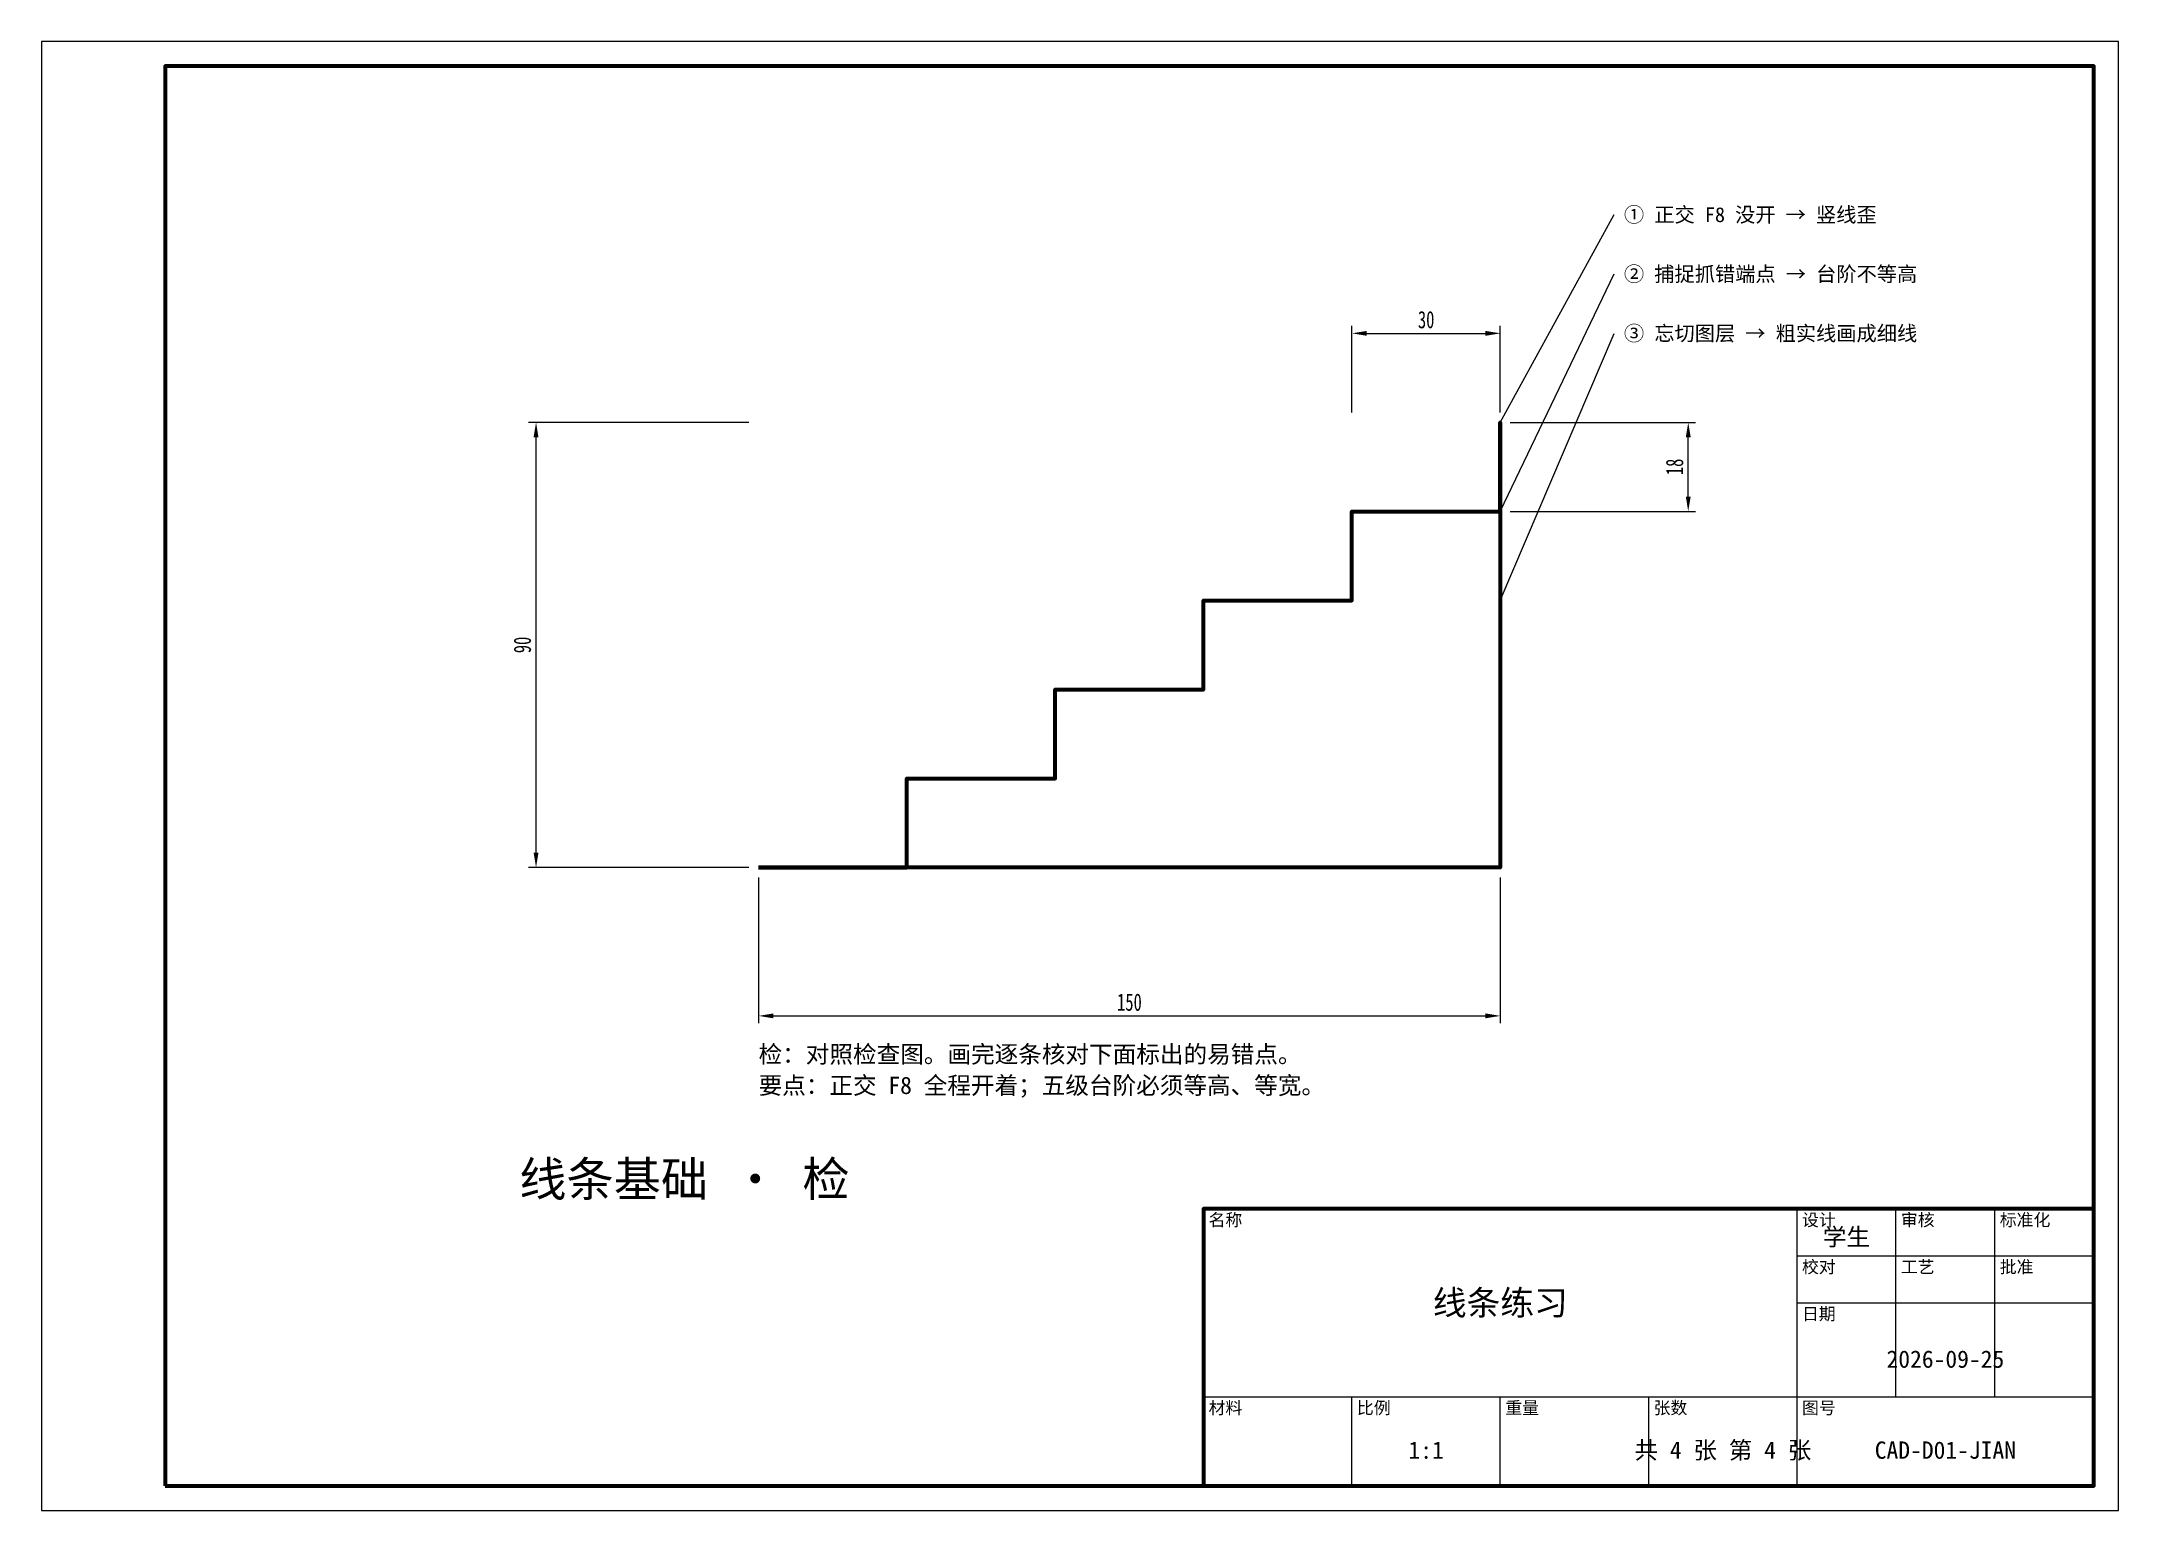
# Model space of a CAD drawing. Header units: millimetres. Extents: x 0 to 420, y 0 to 297.
import ezdxf
from ezdxf.enums import TextEntityAlignment as Align

# ---------------------------------------------------------------- set-up
doc = ezdxf.new("R2010")
doc.units = ezdxf.units.MM
for name, color, linetype, lineweight in [('图框', 7, 'CONTINUOUS', 70), ('尺寸标注', 4, 'CONTINUOUS', 25), ('文字', 7, 'CONTINUOUS', 25), ('粗实线', 7, 'CONTINUOUS', 70), ('细实线', 3, 'CONTINUOUS', 25)]:
    doc.layers.add(name, color=color, linetype=linetype, lineweight=lineweight)
doc.styles.add('长仿宋', font='simfang.ttf', dxfattribs={"width": 0.7})
doc.dimstyles.new('GB', dxfattribs={"dimtxt": 3.5, "dimasz": 3, "dimexe": 1.5, "dimexo": 2, "dimgap": 1, "dimtad": 1, "dimdec": 0, "dimtxsty": '长仿宋', "dimcen": 2.5, "dimazin": 3, "dimtfac": 1, "dimtmove": 0, "dimatfit": 3})

msp = doc.modelspace()

# ---------------------------------------------------------------- linework, layer by layer
at = {"layer": '图框'}
for points in [[(25, 5), (415, 5), (415, 292), (25, 292)], [(235, 5), (415, 5), (415, 61), (235, 61)]]:
    msp.add_lwpolyline(points, close=True, dxfattribs=at)
at = {"layer": '粗实线'}
msp.add_lwpolyline([(145, 130), (175, 130), (175, 148), (205, 148), (205, 166), (235, 166), (235, 184), (265, 184), (265, 202), (295, 202), (295, 220), (295, 130)], close=True, dxfattribs=at)
at = {"layer": '细实线'}
for p, q in [((295, 220), (318, 262)), ((295, 202), (318, 250)), ((295, 184), (318, 238)), ((355, 5), (355, 61)), ((375, 23), (375, 61)), ((395, 23), (395, 61)), ((355, 51.5), (415, 51.5)), ((355, 42), (415, 42)), ((235, 23), (415, 23)), ((265, 5), (265, 23)), ((295, 5), (295, 23)), ((325, 5), (325, 23))]:
    msp.add_line(p, q, dxfattribs=at)
msp.add_lwpolyline([(0, 0), (420, 0), (420, 297), (0, 297)], close=True, dxfattribs=at)

# ---------------------------------------------------------------- texts
at = {"layer": '文字', "style": '长仿宋'}
for s, p in [('① 正交 F8 没开 → 竖线歪', (320, 262)), ('② 捕捉抓错端点 → 台阶不等高', (320, 250)), ('③ 忘切图层 → 粗实线画成细线', (320, 238))]:
    msp.add_text(s, height=3, dxfattribs=at).set_placement(p, align=Align.MIDDLE_LEFT)
for s, height, p in [('检：对照检查图。画完逐条核对下面标出的易错点。', 3.5, (145, 94)), ('要点：正交 F8 全程开着；五级台阶必须等高、等宽。', 3.5, (145, 87.7)), ('名称', 2.5, (236, 60)), ('设计', 2.5, (356, 60)), ('审核', 2.5, (376, 60)), ('标准化', 2.5, (396, 60)), ('校对', 2.5, (356, 50.5)), ('工艺', 2.5, (376, 50.5)), ('批准', 2.5, (396, 50.5)), ('日期', 2.5, (356, 41)), ('材料', 2.5, (236, 22)), ('比例', 2.5, (266, 22)), ('重量', 2.5, (296, 22)), ('张数', 2.5, (326, 22)), ('图号', 2.5, (356, 22))]:
    msp.add_text(s, height=height, dxfattribs=at).set_placement(p, align=Align.TOP_LEFT)
for s, height, p in [('线条基础 · 检', 7, (130, 67)), ('学生', 3.5, (365, 55.3)), ('线条练习', 5, (295, 42)), ('2026-09-25', 3.5, (385, 30.6)), ('1:1', 3.5, (280, 12.2)), ('共 4 张 第 4 张', 3.5, (340, 12.2)), ('CAD-D01-JIAN', 3.5, (385, 12.2))]:
    msp.add_text(s, height=height, dxfattribs=at).set_placement(p, align=Align.MIDDLE_CENTER)

# ---------------------------------------------------------------- dimensions: what is measured, and where the dimension line sits
at = {"layer": '尺寸标注'}
msp.add_linear_dim(base=(265, 238), p1=(265, 220), p2=(295, 220), text='30', dimstyle='GB', dxfattribs=at).render()
msp.add_linear_dim(base=(100, 130), p1=(145, 130), p2=(145, 220), angle=90, dimstyle='GB', dxfattribs=at).render()
msp.add_linear_dim(base=(333, 202), p1=(295, 202), p2=(295, 220), angle=90, text='18', dimstyle='GB', dxfattribs=at).render()
msp.add_linear_dim(base=(145, 100), p1=(145, 130), p2=(295, 130), dimstyle='GB', dxfattribs=at).render()

doc.saveas('drawing.dxf')
